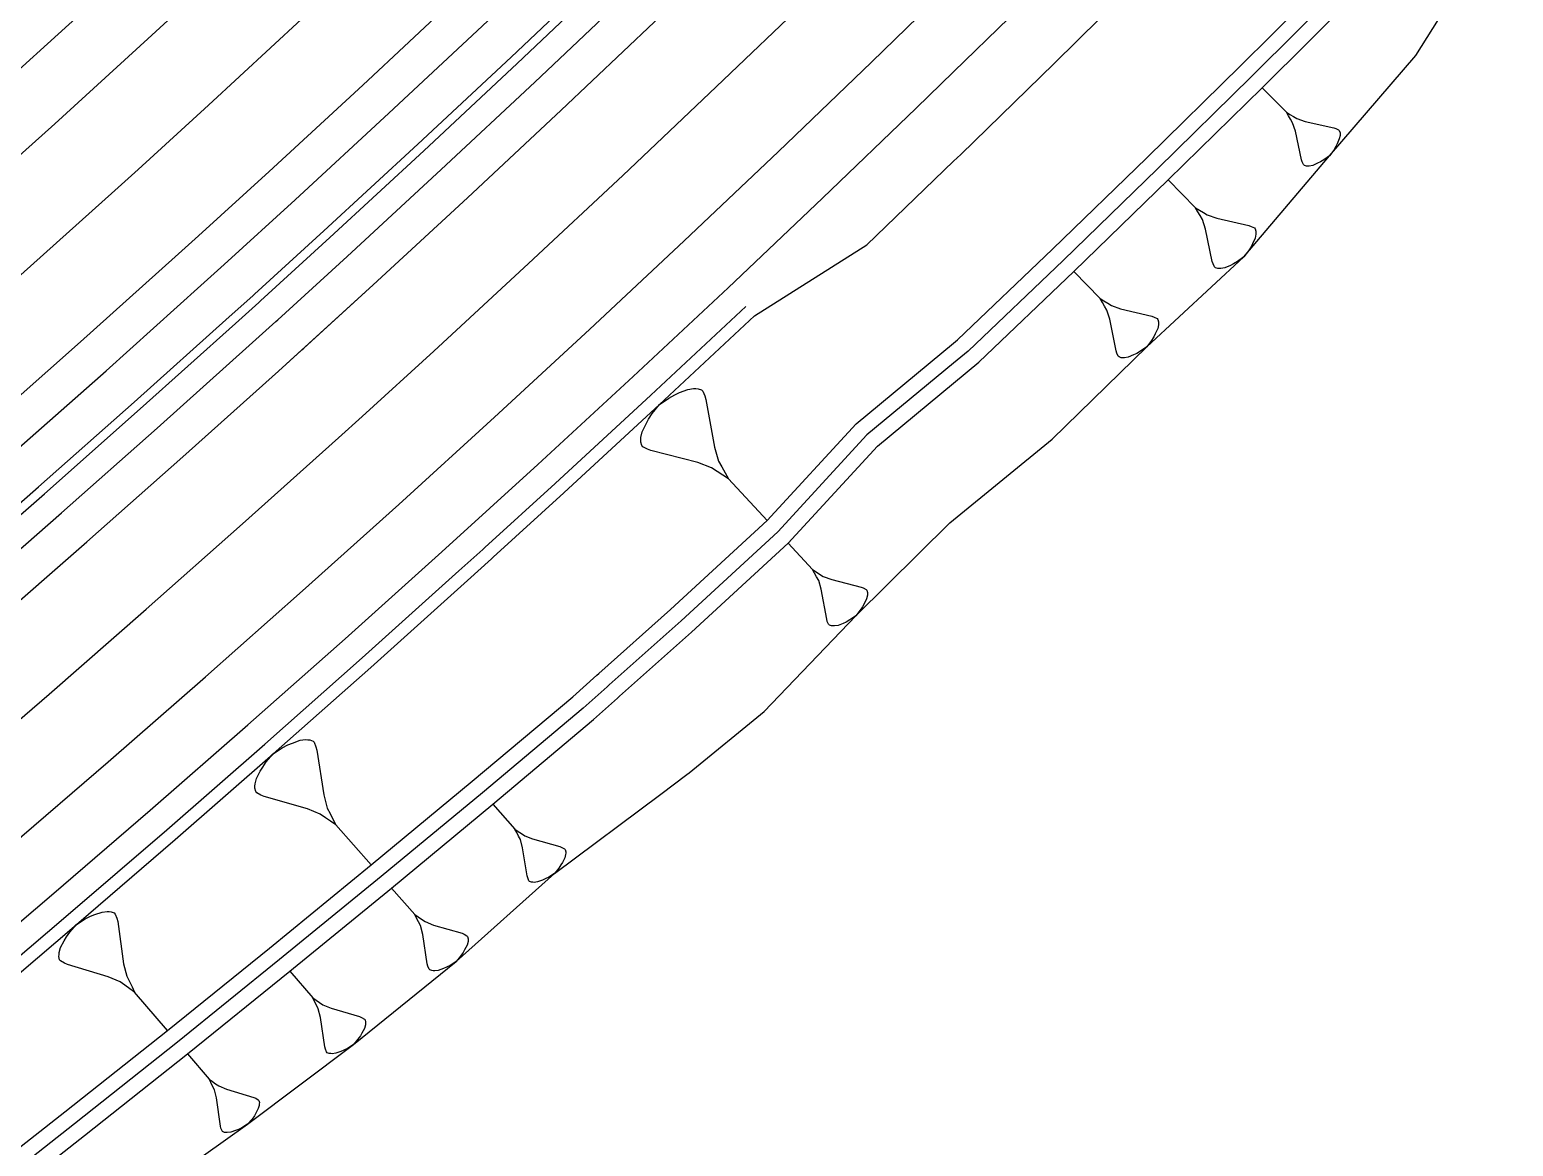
# Model space of a CAD drawing. Extents: x 386614 to 387594, y 803230 to 804419.
# Drawn here: x 386964 to 387021.8, y 803501 to 803544.5 of the extents above; entities that cross this region are included whole.
import ezdxf

# ---------------------------------------------------------------- set-up
doc = ezdxf.new("R2010")
doc.units = 0
doc.layers.get('0').update_dxf_attribs({"linetype": 'CONTINUOUS'})

msp = doc.modelspace()

# ---------------------------------------------------------------- linework, layer by layer
at = {"color": 7}
for p, q in [((387012.0224, 803542.2333), (387012.971, 803541.2788)), ((387012.971, 803541.2788), (387013.1067, 803541.1968)), ((387013.0521, 803541.1426), (387012.971, 803541.2788)), ((387013.1333, 803541.0064), (387013.0521, 803541.1426)), ((387013.1067, 803541.1968), (387013.2424, 803541.1149)), ((387013.2144, 803540.8702), (387013.1333, 803541.0064)), ((387013.2424, 803541.1149), (387013.3781, 803541.0329)), ((387013.3781, 803541.0329), (387013.704, 803540.9231)), ((387013.704, 803540.9231), (387014.8179, 803540.675)), ((387013.3222, 803540.5437), (387013.2144, 803540.8702)), ((387013.5634, 803539.4282), (387013.3222, 803540.5437)), ((387014.8179, 803540.675), (387014.8994, 803540.6475)), ((387014.8994, 803540.6475), (387015.008, 803540.5928)), ((387015.008, 803540.5928), (387015.0351, 803540.5656)), ((387015.0617, 803540.3752), (387015.0341, 803540.2393)), ((387015.0351, 803540.5656), (387015.062, 803540.4839)), ((387015.0619, 803540.4295), (387015.0617, 803540.3752)), ((387015.062, 803540.4839), (387015.0619, 803540.4295)), ((387014.8152, 803539.805), (387014.6514, 803539.588)), ((387014.8972, 803539.9407), (387014.8152, 803539.805)), ((387014.9519, 803540.0493), (387014.8972, 803539.9407)), ((387015.0341, 803540.2393), (387014.9519, 803540.0493)), ((387013.5904, 803539.3466), (387013.5634, 803539.4282)), ((387013.6444, 803539.2376), (387013.5904, 803539.3466)), ((387013.6715, 803539.2104), (387013.6444, 803539.2376)), ((387013.753, 803539.1829), (387013.6715, 803539.2104)), ((387013.9978, 803539.2094), (387013.8617, 803539.1826)), ((387014.1883, 803539.2903), (387013.9978, 803539.2094)), ((387014.2972, 803539.3444), (387014.1883, 803539.2903)), ((387014.4334, 803539.4255), (387014.2972, 803539.3444)), ((387014.6514, 803539.588), (387014.4334, 803539.4255)), ((387008.3669, 803538.6425), (387009.4296, 803537.5587)), ((387013.8074, 803539.1828), (387013.753, 803539.1829)), ((387013.8617, 803539.1826), (387013.8074, 803539.1828)), ((387009.4296, 803537.5587), (387009.582, 803537.4652)), ((387009.5201, 803537.4044), (387009.4296, 803537.5587)), ((387009.582, 803537.4652), (387009.7345, 803537.3717)), ((387009.6106, 803537.2502), (387009.5201, 803537.4044)), ((387009.7011, 803537.096), (387009.6106, 803537.2502)), ((387009.8201, 803536.7268), (387009.7011, 803537.096)), ((387009.7345, 803537.3717), (387009.8869, 803537.2781)), ((387009.8869, 803537.2781), (387010.2537, 803537.1519)), ((387010.2537, 803537.1519), (387011.5083, 803536.8635)), ((387010.0837, 803535.4667), (387009.8201, 803536.7268)), ((387011.5083, 803536.8635), (387011.6, 803536.8319)), ((387011.6, 803536.8319), (387011.722, 803536.7694)), ((387011.7488, 803536.3704), (387011.6547, 803536.1567)), ((387011.722, 803536.7694), (387011.7524, 803536.7384)), ((387011.7809, 803536.5235), (387011.7488, 803536.3704)), ((387011.7524, 803536.7384), (387011.7821, 803536.6461)), ((387011.7815, 803536.5848), (387011.7809, 803536.5235)), ((387011.7821, 803536.6461), (387011.7815, 803536.5848)), ((387011.4986, 803535.8822), (387011.3122, 803535.6387)), ((387011.5921, 803536.0346), (387011.4986, 803535.8822)), ((387011.6547, 803536.1567), (387011.5921, 803536.0346)), ((387010.1135, 803535.3744), (387010.0837, 803535.4667)), ((387010.1736, 803535.2512), (387010.1135, 803535.3744)), ((387010.204, 803535.2202), (387010.1736, 803535.2512)), ((387010.2957, 803535.1886), (387010.204, 803535.2202)), ((387010.357, 803535.188), (387010.2957, 803535.1886)), ((387010.4184, 803535.1874), (387010.357, 803535.188)), ((387010.572, 803535.2166), (387010.4184, 803535.1874)), ((387010.7876, 803535.3065), (387010.572, 803535.2166)), ((387010.9108, 803535.3666), (387010.7876, 803535.3065)), ((387011.0651, 803535.4571), (387010.9108, 803535.3666)), ((387011.3122, 803535.6387), (387011.0651, 803535.4571)), ((387004.6873, 803535.0765), (387005.7115, 803534.0178)), ((387005.7115, 803534.0178), (387005.8588, 803533.9261)), ((387005.7983, 803533.8675), (387005.7115, 803534.0178)), ((387005.8851, 803533.7173), (387005.7983, 803533.8675)), ((387005.8588, 803533.9261), (387006.0061, 803533.8343)), ((387005.9719, 803533.567), (387005.8851, 803533.7173)), ((387006.085, 803533.208), (387005.9719, 803533.567)), ((387006.0061, 803533.8343), (387006.1534, 803533.7426)), ((387006.1534, 803533.7426), (387006.5085, 803533.6176)), ((387006.5085, 803533.6176), (387007.724, 803533.3296)), ((387006.3325, 803531.9835), (387006.085, 803533.208)), ((387007.724, 803533.3296), (387007.8128, 803533.2984)), ((387007.8128, 803533.2984), (387007.9308, 803533.2369)), ((387007.9542, 803532.8495), (387007.8614, 803532.6427)), ((387007.9308, 803533.2369), (387007.9601, 803533.2066)), ((387007.9864, 803532.9978), (387007.9542, 803532.8495)), ((387007.9601, 803533.2066), (387007.9884, 803533.1169)), ((387007.9874, 803533.0573), (387007.9864, 803532.9978)), ((387007.9884, 803533.1169), (387007.9874, 803533.0573)), ((387007.7082, 803532.3774), (387007.5257, 803532.1423)), ((387007.8, 803532.5247), (387007.7082, 803532.3774)), ((387007.8614, 803532.6427), (387007.8, 803532.5247)), ((387006.3608, 803531.8938), (387006.3325, 803531.9835)), ((387006.4183, 803531.7738), (387006.3608, 803531.8938)), ((387006.4476, 803531.7435), (387006.4183, 803531.7738)), ((387006.5364, 803531.7123), (387006.4476, 803531.7435)), ((387006.5959, 803531.7113), (387006.5364, 803531.7123)), ((387006.6554, 803531.7103), (387006.5959, 803531.7113)), ((387006.8047, 803531.7376), (387006.6554, 803531.7103)), ((387007.0144, 803531.8234), (387006.8047, 803531.7376)), ((387007.1345, 803531.8809), (387007.0144, 803531.8234)), ((387007.2847, 803531.9677), (387007.1345, 803531.8809)), ((387007.5257, 803532.1423), (387007.2847, 803531.9677)), ((386989.6347, 803530.474), (386989.8613, 803530.5107)), ((386989.8613, 803530.5107), (386989.9513, 803530.5074)), ((386988.5318, 803529.884), (386988.9017, 803530.1406)), ((386988.9017, 803530.1406), (386989.1316, 803530.2673)), ((386989.1316, 803530.2673), (386989.3148, 803530.3506)), ((386989.3148, 803530.3506), (386989.6347, 803530.474)), ((386989.9513, 803530.5074), (386990.0412, 803530.504)), ((386990.0412, 803530.504), (386990.1745, 803530.4541)), ((386990.1745, 803530.4541), (386990.2179, 803530.4074)), ((386990.2179, 803530.4074), (386990.3012, 803530.2242)), ((386990.3012, 803530.2242), (386990.3412, 803530.0875)), ((386990.3412, 803530.0875), (386990.6781, 803528.2282)), ((386988.1054, 803529.3141), (386988.2486, 803529.5341)), ((386988.2486, 803529.5341), (386988.5318, 803529.884)), ((386987.8089, 803528.6043), (386987.8622, 803528.8276)), ((386987.8622, 803528.8276), (386988.0088, 803529.1375)), ((386988.0088, 803529.1375), (386988.1054, 803529.3141)), ((386987.8023, 803528.4243), (386987.8056, 803528.5143)), ((386987.8423, 803528.2877), (386987.8023, 803528.4243)), ((386987.8056, 803528.5143), (386987.8089, 803528.6043)), ((386987.8856, 803528.2411), (386987.8423, 803528.2877)), ((386988.0622, 803528.1445), (386987.8856, 803528.2411)), ((386990.6781, 803528.2282), (386990.8381, 803527.6817)), ((386988.1955, 803528.0945), (386988.0622, 803528.1445)), ((386990.025, 803527.6216), (386988.1955, 803528.0945)), ((386990.5582, 803527.4217), (386990.025, 803527.6216)), ((386990.8381, 803527.6817), (386990.9648, 803527.4518)), ((386990.7782, 803527.2785), (386990.5582, 803527.4217)), ((386990.9981, 803527.1352), (386990.7782, 803527.2785)), ((386990.9648, 803527.4518), (386991.0914, 803527.2219)), ((386991.2181, 803526.992), (386990.9981, 803527.1352)), ((386991.0914, 803527.2219), (386991.2181, 803526.992)), ((386992.7345, 803525.3594), (386991.2181, 803526.992)), ((386993.5512, 803524.4801), (386994.5006, 803523.458)), ((386994.5006, 803523.458), (386994.6383, 803523.3683)), ((386994.5799, 803523.3141), (386994.5006, 803523.458)), ((386994.6592, 803523.1702), (386994.5799, 803523.3141)), ((386994.6383, 803523.3683), (386994.776, 803523.2787)), ((386994.7385, 803523.0262), (386994.6592, 803523.1702)), ((386994.8387, 803522.6841), (386994.7385, 803523.0262)), ((386994.776, 803523.2787), (386994.9137, 803523.189)), ((386994.9137, 803523.189), (386995.2475, 803523.0638)), ((386995.2475, 803523.0638), (386996.3929, 803522.7678)), ((386995.0496, 803521.52), (386994.8387, 803522.6841)), ((386996.3929, 803522.7678), (386996.4764, 803522.7365)), ((386996.4764, 803522.7365), (386996.587, 803522.676)), ((386996.587, 803522.676), (386996.6141, 803522.6468)), ((386996.635, 803522.4486), (386996.6016, 803522.3088)), ((386996.6141, 803522.6468), (386996.6391, 803522.5613)), ((386996.6371, 803522.5049), (386996.635, 803522.4486)), ((386996.6391, 803522.5613), (386996.6371, 803522.5049)), ((386996.3597, 803521.8665), (386996.1824, 803521.6474)), ((386996.4494, 803522.0042), (386996.3597, 803521.8665)), ((386996.5099, 803522.1148), (386996.4494, 803522.0042)), ((386996.6016, 803522.3088), (386996.5099, 803522.1148)), ((386995.0746, 803521.4345), (386995.0496, 803521.52)), ((386995.1268, 803521.3197), (386995.0746, 803521.4345)), ((386995.1539, 803521.2905), (386995.1268, 803521.3197)), ((386995.2374, 803521.2592), (386995.1539, 803521.2905)), ((386995.2937, 803521.2572), (386995.2374, 803521.2592)), ((386995.35, 803521.2551), (386995.2937, 803521.2572)), ((386995.4919, 803521.2781), (386995.35, 803521.2551)), ((386995.6922, 803521.3553), (386995.4919, 803521.2781)), ((386995.8069, 803521.4075), (386995.6922, 803521.3553)), ((386995.9508, 803521.4868), (386995.8069, 803521.4075)), ((386996.1824, 803521.6474), (386995.9508, 803521.4868)), ((386974.0458, 803516.6163), (386974.2192, 803516.6895)), ((386974.2192, 803516.6895), (386974.5214, 803516.7968)), ((386974.5214, 803516.7968), (386974.7342, 803516.8254)), ((386974.7342, 803516.8254), (386974.8182, 803516.82)), ((386974.8182, 803516.82), (386974.9023, 803516.8146)), ((386974.9023, 803516.8146), (386975.0256, 803516.7645)), ((386975.0256, 803516.7645), (386975.065, 803516.7198)), ((386975.065, 803516.7198), (386975.1382, 803516.5464)), ((386973.2017, 803515.953), (386973.4753, 803516.2731)), ((386973.4753, 803516.2731), (386973.8276, 803516.5037)), ((386973.8276, 803516.5037), (386974.0458, 803516.6163)), ((386975.1382, 803516.5464), (386975.1722, 803516.4176)), ((386975.1722, 803516.4176), (386975.4401, 803514.6707)), ((386972.8226, 803515.3023), (386972.9674, 803515.5883)), ((386972.9674, 803515.5883), (386973.0622, 803515.751)), ((386973.0622, 803515.751), (386973.2017, 803515.953)), ((386972.7563, 803514.9268), (386972.7617, 803515.0108)), ((386972.7903, 803514.798), (386972.7563, 803514.9268)), ((386972.7617, 803515.0108), (386972.7671, 803515.0949)), ((386972.7671, 803515.0949), (386972.8226, 803515.3023)), ((386972.8296, 803514.7533), (386972.7903, 803514.798)), ((386972.9923, 803514.6585), (386972.8296, 803514.7533)), ((386973.1157, 803514.6085), (386972.9923, 803514.6585)), ((386974.8142, 803514.1201), (386973.1157, 803514.6085)), ((386975.4401, 803514.6707), (386975.5759, 803514.1557)), ((386975.3077, 803513.9197), (386974.8142, 803514.1201)), ((386975.5097, 803513.7802), (386975.3077, 803513.9197)), ((386975.7118, 803513.6407), (386975.5097, 803513.7802)), ((386975.5759, 803514.1557), (386975.6886, 803513.9376)), ((386975.6886, 803513.9376), (386975.8012, 803513.7194)), ((386982.0286, 803514.3059), (386982.8965, 803513.3326)), ((386975.9138, 803513.5012), (386975.7118, 803513.6407)), ((386975.8012, 803513.7194), (386975.9138, 803513.5012)), ((386977.2903, 803511.9365), (386975.9138, 803513.5012)), ((386982.8965, 803513.3326), (386983.0235, 803513.2462)), ((386982.9679, 803513.1966), (386982.8965, 803513.3326)), ((386983.0393, 803513.0606), (386982.9679, 803513.1966)), ((386983.0235, 803513.2462), (386983.1505, 803513.1598)), ((386983.1505, 803513.1598), (386983.2775, 803513.0733)), ((386983.1107, 803512.9245), (386983.0393, 803513.0606)), ((386983.1978, 803512.6029), (386983.1107, 803512.9245)), ((386983.3729, 803511.5109), (386983.1978, 803512.6029)), ((386983.2775, 803513.0733), (386983.5871, 803512.9501)), ((386983.5871, 803512.9501), (386984.652, 803512.6517)), ((386984.652, 803512.6517), (386984.7294, 803512.6208)), ((386984.7294, 803512.6208), (386984.8316, 803512.5622)), ((386984.7489, 803512.0392), (386984.6903, 803511.937)), ((386984.8384, 803512.2188), (386984.7489, 803512.0392)), ((386984.8316, 803512.5622), (386984.8564, 803512.5344)), ((386984.8722, 803512.3488), (386984.8384, 803512.2188)), ((386984.8564, 803512.5344), (386984.8782, 803512.454)), ((386984.8752, 803512.4014), (386984.8722, 803512.3488)), ((386984.8782, 803512.454), (386984.8752, 803512.4014)), ((386983.3947, 803511.4305), (386983.3729, 803511.5109)), ((386983.4413, 803511.3223), (386983.3947, 803511.4305)), ((386984.2146, 803511.4628), (386984.0786, 803511.3914)), ((386984.434, 803511.6086), (386984.2146, 803511.4628)), ((386984.6039, 803511.81), (386984.434, 803511.6086)), ((386984.6903, 803511.937), (386984.6039, 803511.81)), ((386978.0829, 803511.0355), (386978.991, 803510.0033)), ((386983.4661, 803511.2945), (386983.4413, 803511.3223)), ((386983.5435, 803511.2637), (386983.4661, 803511.2945)), ((386983.5961, 803511.2607), (386983.5435, 803511.2637)), ((386983.6487, 803511.2577), (386983.5961, 803511.2607)), ((386983.7817, 803511.2764), (386983.6487, 803511.2577)), ((386983.9703, 803511.3448), (386983.7817, 803511.2764)), ((386984.0786, 803511.3914), (386983.9703, 803511.3448)), ((386965.8105, 803509.6214), (386966.1452, 803509.8341)), ((386966.1452, 803509.8341), (386966.3521, 803509.9374)), ((386966.3521, 803509.9374), (386966.5164, 803510.0042)), ((386966.5164, 803510.0042), (386966.8023, 803510.1013)), ((386966.8023, 803510.1013), (386967.0031, 803510.1255)), ((386967.0031, 803510.1255), (386967.0821, 803510.1194)), ((386967.0821, 803510.1194), (386967.1612, 803510.1133)), ((386967.1612, 803510.1133), (386967.2767, 803510.0645)), ((386967.2767, 803510.0645), (386967.3132, 803510.0219)), ((386967.3132, 803510.0219), (386967.38, 803509.8576)), ((386967.38, 803509.8576), (386967.4104, 803509.736)), ((386967.4104, 803509.736), (386967.6404, 803508.0874)), ((386978.991, 803510.0033), (386979.1243, 803509.9113)), ((386979.0653, 803509.8594), (386978.991, 803510.0033)), ((386979.1396, 803509.7155), (386979.0653, 803509.8594)), ((386979.1243, 803509.9113), (386979.2576, 803509.8193)), ((386979.2139, 803509.5716), (386979.1396, 803509.7155)), ((386979.2576, 803509.8193), (386979.3909, 803509.7272)), ((386979.3909, 803509.7272), (386979.7164, 803509.5951)), ((386965.3235, 803508.983), (386965.4149, 803509.1351)), ((386965.4149, 803509.1351), (386965.5488, 803509.3235)), ((386965.5488, 803509.3235), (386965.8105, 803509.6214)), ((386979.3035, 803509.2318), (386979.2139, 803509.5716)), ((386979.4803, 803508.0794), (386979.3035, 803509.2318)), ((386979.7164, 803509.5951), (386980.8369, 803509.2729)), ((386980.8369, 803509.2729), (386980.9183, 803509.2398)), ((386980.9183, 803509.2398), (386981.0256, 803509.1773)), ((386981.0256, 803509.1773), (386981.0516, 803509.1478)), ((386981.0516, 803509.1478), (386981.074, 803509.0629)), ((386965.1286, 803508.5209), (386965.1834, 803508.7155)), ((386965.1834, 803508.7155), (386965.3235, 803508.983)), ((386980.9347, 803508.6265), (386980.8722, 803508.5192)), ((386981.0303, 803508.8152), (386980.9347, 803508.6265)), ((386981.0669, 803508.952), (386981.0303, 803508.8152)), ((386981.0704, 803509.0075), (386981.0669, 803508.952)), ((386981.074, 803509.0629), (386981.0704, 803509.0075)), ((386965.1163, 803508.3627), (386965.1224, 803508.4418)), ((386965.1466, 803508.2411), (386965.1163, 803508.3627)), ((386965.1224, 803508.4418), (386965.1286, 803508.5209)), ((386965.1831, 803508.1985), (386965.1466, 803508.2411)), ((386965.3351, 803508.1071), (386965.1831, 803508.1985)), ((386965.4507, 803508.0584), (386965.3351, 803508.1071)), ((386967.044, 803507.5768), (386965.4507, 803508.0584)), ((386967.6404, 803508.0874), (386967.7618, 803507.6007)), ((386979.5026, 803507.9945), (386979.4803, 803508.0794)), ((386979.551, 803507.88), (386979.5026, 803507.9945)), ((386980.3673, 803508.0226), (386980.2233, 803507.9484)), ((386980.5996, 803508.1748), (386980.3673, 803508.0226)), ((386980.7802, 803508.3859), (386980.5996, 803508.1748)), ((386980.8722, 803508.5192), (386980.7802, 803508.3859)), ((386967.5062, 803507.3819), (386967.044, 803507.5768)), ((386967.6947, 803507.248), (386967.5062, 803507.3819)), ((386967.7618, 803507.6007), (386967.8651, 803507.3938)), ((386967.8651, 803507.3938), (386967.9683, 803507.187)), ((386974.1162, 803507.7927), (386975.0114, 803506.7611)), ((386979.5769, 803507.8506), (386979.551, 803507.88)), ((386979.6583, 803507.8175), (386979.5769, 803507.8506)), ((386979.7138, 803507.814), (386979.6583, 803507.8175)), ((386979.7692, 803507.8104), (386979.7138, 803507.814)), ((386979.9096, 803507.8293), (386979.7692, 803507.8104)), ((386980.1089, 803507.9), (386979.9096, 803507.8293)), ((386980.2233, 803507.9484), (386980.1089, 803507.9)), ((386967.8831, 803507.114), (386967.6947, 803507.248)), ((386968.0716, 803506.9801), (386967.8831, 803507.114)), ((386967.9683, 803507.187), (386968.0716, 803506.9801)), ((386969.348, 803505.489), (386968.0716, 803506.9801)), ((386975.0114, 803506.7611), (386975.1431, 803506.6688)), ((386975.0842, 803506.6176), (386975.0114, 803506.7611)), ((386975.157, 803506.4742), (386975.0842, 803506.6176)), ((386975.1431, 803506.6688), (386975.2749, 803506.5765)), ((386975.2299, 803506.3307), (386975.157, 803506.4742)), ((386975.3166, 803505.9926), (386975.2299, 803506.3307)), ((386975.2749, 803506.5765), (386975.4067, 803506.4842)), ((386975.4067, 803506.4842), (386975.7292, 803506.3507)), ((386975.7292, 803506.3507), (386976.8402, 803506.0231)), ((386975.4845, 803504.8465), (386975.3166, 803505.9926)), ((386976.8402, 803506.0231), (386976.9209, 803505.9897)), ((386976.9209, 803505.9897), (386977.0271, 803505.9269)), ((386977.0271, 803505.9269), (386977.0526, 803505.8974)), ((386977.0665, 803505.7028), (386977.0293, 803505.5671)), ((386977.0526, 803505.8974), (386977.0743, 803505.8129)), ((386977.0704, 803505.7578), (386977.0665, 803505.7028)), ((386977.0743, 803505.8129), (386977.0704, 803505.7578)), ((386976.7779, 803505.1423), (386976.5972, 803504.9338)), ((386976.8702, 803505.2741), (386976.7779, 803505.1423)), ((386976.9331, 803505.3803), (386976.8702, 803505.2741)), ((386977.0293, 803505.5671), (386976.9331, 803505.3803)), ((386970.1284, 803504.5774), (386970.9752, 803503.5882)), ((386975.5061, 803504.762), (386975.4845, 803504.8465)), ((386975.5534, 803504.648), (386975.5061, 803504.762)), ((386975.579, 803504.6185), (386975.5534, 803504.648)), ((386975.6596, 803504.5852), (386975.579, 803504.6185)), ((386975.7147, 803504.5813), (386975.6596, 803504.5852)), ((386975.7697, 803504.5774), (386975.7147, 803504.5813)), ((386975.9093, 803504.5952), (386975.7697, 803504.5774)), ((386976.1078, 803504.6641), (386975.9093, 803504.5952)), ((386976.2218, 803504.7114), (386976.1078, 803504.6641)), ((386976.3653, 803504.7842), (386976.2218, 803504.7114)), ((386976.5972, 803504.9338), (386976.3653, 803504.7842)), ((386970.9752, 803503.5882), (386971.1002, 803503.4993)), ((386971.0437, 803503.451), (386970.9752, 803503.5882)), ((386971.1122, 803503.3137), (386971.0437, 803503.451)), ((386971.1002, 803503.4993), (386971.2253, 803503.4105)), ((386971.2253, 803503.4105), (386971.3503, 803503.3216)), ((386971.1807, 803503.1765), (386971.1122, 803503.3137)), ((386971.2613, 803502.8536), (386971.1807, 803503.1765)), ((386971.4139, 803501.7599), (386971.2613, 803502.8536)), ((386971.3503, 803503.3216), (386971.6569, 803503.1923)), ((386971.6569, 803503.1923), (386972.714, 803502.8728)), ((386972.714, 803502.8728), (386972.7907, 803502.8405)), ((386972.7907, 803502.8405), (386972.8915, 803502.7799)), ((386972.8915, 803502.7799), (386972.9157, 803502.7516)), ((386972.9157, 803502.7516), (386972.9358, 803502.6709)), ((386972.7984, 803502.2594), (386972.7378, 803502.1585)), ((386972.8913, 803502.4369), (386972.7984, 803502.2594)), ((386972.9277, 803502.566), (386972.8913, 803502.4369)), ((386972.9318, 803502.6185), (386972.9277, 803502.566)), ((386972.9358, 803502.6709), (386972.9318, 803502.6185)), ((386971.434, 803501.6792), (386971.4139, 803501.7599)), ((386971.4783, 803501.5702), (386971.434, 803501.6792)), ((386972.116, 803501.6263), (386972.007, 803501.582)), ((386972.2532, 803501.6948), (386972.116, 803501.6263)), ((386972.4753, 803501.8359), (386972.2532, 803501.6948)), ((386972.6489, 803502.0335), (386972.4753, 803501.8359)), ((386972.7378, 803502.1585), (386972.6489, 803502.0335)), ((386971.5025, 803501.5419), (386971.4783, 803501.5702)), ((386971.5792, 803501.5096), (386971.5025, 803501.5419)), ((386971.6316, 803501.5055), (386971.5792, 803501.5096)), ((386971.6841, 803501.5014), (386971.6316, 803501.5055)), ((386971.8173, 803501.5175), (386971.6841, 803501.5014)), ((386972.007, 803501.582), (386971.8173, 803501.5175))]:
    msp.add_line(p, q, dxfattribs=at)
at = {"color": 1, "linetype": 'CONTINUOUS'}
for points in [[(387000, 803539.3735), (387000.275, 803539.6378), (387003.9151, 803543.1828), (387007.5311, 803546.7524), (387011.1229, 803550.3463), (387014.6903, 803553.9644), (387018.2332, 803557.6065), (387021.7514, 803561.2725), (387025.2448, 803564.9622), (387028.7132, 803568.6754), (387032.1564, 803572.4119), (387035.5742, 803576.1716), (387038.9666, 803579.9544), (387042.3334, 803583.7599), (387045.6743, 803587.5881), (387048.9893, 803591.4389), (387052.2783, 803595.3119), (387055.5409, 803599.207), (387056.1961, 803600)], [(387000, 803530.7215), (387000.9838, 803531.5356), (387004.6873, 803535.0765), (387008.3669, 803538.6425), (387012.0224, 803542.2333), (387015.6536, 803545.8488), (387019.2603, 803549.4888), (387022.8424, 803553.1531), (387026.3998, 803556.8416), (387029.9322, 803560.5542), (387033.4394, 803564.2906), (387036.9214, 803568.0507), (387040.3779, 803571.8343), (387043.8089, 803575.6412), (387047.2141, 803579.4713), (387050.5934, 803583.3243), (387053.9467, 803587.2002), (387057.2738, 803591.0987), (387060.5745, 803595.0197), (387063.8486, 803598.9629), (387064.698, 803600)], [(386932.8142, 803500), (386933.8539, 803500.8705), (386937.6876, 803504.0802), (386941.5213, 803507.29), (386945.0238, 803510.2225), (386945.355, 803510.4998), (386949.1887, 803513.7096), (386950.6467, 803514.9302), (386953.0091, 803516.9166), (386956.8038, 803520.1429), (386960.5765, 803523.3946), (386964.3272, 803526.6718), (386968.0557, 803529.9743), (386971.7618, 803533.3019), (386972.6729, 803534.127), (386972.7467, 803534.1939), (386975.4453, 803536.6544), (386979.106, 803540.0318), (386982.7439, 803543.4338), (386986.3587, 803546.8603), (386989.9502, 803550.3111), (386993.5184, 803553.7862), (386997.063, 803557.2853), (387000, 803560.224)], [(386933.3594, 803500), (386934.0786, 803500.6021), (386937.9123, 803503.8119), (386941.746, 803507.0217), (386945.2485, 803509.9541), (386945.5797, 803510.2314), (386949.4134, 803513.4412), (386950.8714, 803514.6619), (386953.2349, 803516.6492), (386957.0314, 803519.877), (386960.8059, 803523.1303), (386964.5584, 803526.409), (386968.2886, 803529.7131), (386971.9965, 803533.0422), (386972.9081, 803533.8677), (386972.9819, 803533.9347), (386975.6817, 803536.3964), (386979.3442, 803539.7753), (386982.9838, 803543.1789), (386986.6003, 803546.6071), (386990.1936, 803550.0596), (386993.7634, 803553.5363), (386997.3097, 803557.037), (387000, 803559.7289)], [(386954.3889, 803500), (386958.0798, 803503.0902), (386959.5378, 803504.3109), (386961.9446, 803506.3346), (386965.8105, 803509.6214), (386969.6542, 803512.9343), (386973.4753, 803516.2731), (386977.2739, 803519.6376), (386981.0496, 803523.0277), (386981.9779, 803523.8683), (386982.053, 803523.9364), (386984.8023, 803526.4432), (386988.5318, 803529.884), (386992.238, 803533.3499), (386996.6111, 803536.1174), (387000, 803539.3735)], [(386953.6101, 803500), (386953.9251, 803500.2638), (386957.7588, 803503.4736), (386959.2168, 803504.6942), (386961.622, 803506.7166), (386965.4854, 803510.0012), (386969.3265, 803513.3119), (386973.1451, 803516.6485), (386976.9411, 803520.0107), (386980.7143, 803523.3986), (386981.642, 803524.2386), (386981.7171, 803524.3067), (386984.4645, 803526.8118), (386988.1915, 803530.2503), (386991.8953, 803533.714)], [(386964.3522, 803500), (386966.1199, 803501.3899), (386970.1284, 803504.5774), (386974.1162, 803507.7927), (386978.0829, 803511.0355), (386982.0286, 803514.3059), (386985.9529, 803517.6036), (386986.8987, 803518.4431), (386986.9753, 803518.5112), (386989.7765, 803521.0148), (386993.5512, 803524.4801), (386997.0281, 803528.2623), (387000, 803530.7215)]]:
    msp.add_lwpolyline(points, dxfattribs=at)
at = {"color": 7, "linetype": 'CONTINUOUS'}
for points in [[(387063.9224, 803600), (387063.3848, 803599.3435), (387060.1132, 803595.4034), (387056.8151, 803591.4855), (387053.4907, 803587.5901), (387050.1401, 803583.7173), (387046.7634, 803579.8673), (387043.3609, 803576.0403), (387039.9326, 803572.2364), (387036.4788, 803568.4558), (387032.9996, 803564.6987), (387029.4951, 803560.9652), (387025.9655, 803557.2556), (387022.411, 803553.57), (387018.8316, 803549.9086), (387015.2277, 803546.2715), (387011.5994, 803542.6589), (387007.9468, 803539.071), (387004.2701, 803535.5078), (387000.5696, 803531.9696), (387000, 803531.4984)], [(387000, 803532.2752), (387000.1553, 803532.4037), (387003.853, 803535.939), (387007.5267, 803539.4994), (387011.1765, 803543.0845), (387014.8019, 803546.6942), (387018.403, 803550.3284), (387021.9795, 803553.9869), (387025.5312, 803557.6696), (387029.058, 803561.3763), (387032.5597, 803565.1067), (387036.0362, 803568.8609), (387039.4873, 803572.6385), (387042.9128, 803576.4393), (387046.3127, 803580.2634), (387049.6867, 803584.1103), (387053.0346, 803587.98), (387056.3565, 803591.8724), (387059.6519, 803595.7871), (387062.921, 803599.7241), (387063.1469, 803600)], [(387000, 803525.3954), (387003.845, 803528.5375), (387007.5257, 803532.1423), (387011.3122, 803535.6387), (387014.6514, 803539.588), (387018.0213, 803543.4984), (387020.8205, 803547.9608), (387025.0065, 803551.0622), (387028.6291, 803554.7166), (387032.2325, 803558.3909), (387035.8056, 803562.0953), (387039.196, 803565.9688), (387042.5772, 803569.8485), (387045.8989, 803573.7795), (387049.2108, 803577.7168), (387052.7768, 803581.4318), (387056.1754, 803585.2946), (387059.5208, 803589.2036), (387062.8803, 803593.1015), (387066.364, 803596.899), (387068.8342, 803600)], [(386927.338, 803508.6529), (386931.1718, 803511.8627), (386935.0055, 803515.0724), (386938.8392, 803518.2822), (386942.6729, 803521.492), (386944.1308, 803522.7127), (386946.4608, 803524.6717), (386950.2031, 803527.8535), (386953.9239, 803531.0605), (386957.623, 803534.2926), (386961.3001, 803537.5496), (386964.9552, 803540.8313), (386968.5879, 803544.1377), (386972.1983, 803547.4686), (386975.7861, 803550.8237), (386979.3511, 803554.2031), (386982.8932, 803557.6064), (386986.4122, 803561.0336), (386989.908, 803564.4845), (386993.3804, 803567.9589), (386996.8292, 803571.4568), (387000, 803574.7163)], [(386929.5849, 803505.9693), (386933.4186, 803509.1791), (386937.2523, 803512.3889), (386940.7548, 803515.3213), (386941.086, 803515.5986), (386944.9197, 803518.8084), (386946.3777, 803520.0291), (386948.7188, 803521.9976), (386952.4792, 803525.1947), (386956.2179, 803528.4171), (386959.9348, 803531.6647), (386963.6296, 803534.9374), (386967.3023, 803538.235), (386968.2052, 803539.0526), (386970.9525, 803541.5573), (386974.5803, 803544.9041), (386978.1853, 803548.2755), (386981.7675, 803551.6711), (386985.3267, 803555.0908), (386988.8626, 803558.5345), (386992.3752, 803562.002), (386995.8644, 803565.4932), (386999.3298, 803569.0078), (387000, 803569.6968)], [(386927.998, 803500.0759), (386931.8317, 803503.2857), (386935.6654, 803506.4955), (386939.4991, 803509.7053), (386943.0016, 803512.6377), (386943.3329, 803512.915), (386947.1666, 803516.1248), (386948.6245, 803517.3455), (386950.9769, 803519.3234), (386954.7553, 803522.5358), (386958.5119, 803525.7737), (386962.2466, 803529.0369), (386965.9591, 803532.3252), (386969.6494, 803535.6386), (386970.5567, 803536.4602), (386973.3171, 803538.9768), (386976.9622, 803542.3397), (386980.5846, 803545.7272), (386984.1839, 803549.1391), (386987.7601, 803552.5752), (386991.313, 803556.0354), (386994.8425, 803559.5195), (386998.3483, 803563.0274), (387000, 803564.7026)], [(386937.2538, 803500), (386939.5172, 803501.895), (386943.3509, 803505.1048), (386947.1846, 803508.3146), (386951.0183, 803511.5244), (386952.4763, 803512.745), (386954.8478, 803514.7391), (386958.6571, 803517.9778), (386962.4445, 803521.2421), (386966.2097, 803524.532), (386969.9526, 803527.8472), (386973.673, 803531.1877), (386977.3707, 803534.5532), (386981.0456, 803537.9436), (386984.6975, 803541.3588), (386988.3263, 803544.7985), (386991.9318, 803548.2627), (386995.5137, 803551.7512), (386999.072, 803555.2638), (387000, 803556.1923)], [(386942.7059, 803500), (386945.5977, 803502.4212), (386949.4314, 803505.631), (386953.2651, 803508.8408), (386954.7231, 803510.0614), (386957.1059, 803512.0649), (386960.9332, 803515.3189), (386964.7385, 803518.5987), (386968.5215, 803521.9042), (386972.2821, 803525.2351), (386976.0201, 803528.5913), (386976.9391, 803529.4235), (386979.7353, 803531.9727), (386983.4276, 803535.3792), (386987.0968, 803538.8105), (386990.7427, 803542.2665), (386994.3652, 803545.7471), (386997.9641, 803549.2521), (387000, 803551.2618)], [(386948.158, 803500), (386951.6783, 803502.9474), (386955.512, 803506.1572), (386956.9699, 803507.3778), (386959.364, 803509.3908), (386963.2093, 803512.6601), (386967.0325, 803515.9553), (386970.8333, 803519.2763), (386974.6116, 803522.6229), (386978.3672, 803525.9949), (386982.0999, 803529.3923), (386985.8096, 803532.8148), (386989.496, 803536.2622), (386993.1591, 803539.7345), (386996.7987, 803543.2315), (387000, 803546.3493)], [(386962.409, 803500), (386962.8551, 803500.3487), (386965.3457, 803502.3068), (386969.348, 803505.489), (386973.3296, 803508.699), (386977.2903, 803511.9365), (386981.2299, 803515.2015), (386985.1482, 803518.4938), (386986.0925, 803519.3319), (386986.1689, 803519.3999), (386988.9658, 803521.8995), (386992.7345, 803525.3594), (386996.2055, 803529.136), (387000, 803532.2752)], [(387000, 803531.4984), (386996.6168, 803528.6992), (386993.1429, 803524.9198), (386989.3712, 803521.4572), (386986.5721, 803518.9555), (386986.4956, 803518.8875), (386985.5505, 803518.0487), (386981.6292, 803514.7537), (386977.6866, 803511.486), (386973.7229, 803508.2458), (386969.7382, 803505.0332), (386965.7328, 803501.8483), (386963.3819, 803500)], [(386969.8992, 803500), (386972.4753, 803501.8359), (386976.5972, 803504.9338), (386980.5996, 803508.1748), (386984.434, 803511.6086), (386988.5783, 803514.6993), (386989.6037, 803515.4607), (386989.6868, 803515.5225), (386992.6166, 803517.9155), (386996.1824, 803521.6474), (386999.8459, 803525.2695), (387000, 803525.3954)]]:
    msp.add_lwpolyline(points, dxfattribs=at)
at = {"color": 2, "linetype": 'CONTINUOUS'}
for points in [[(387000, 803542.8596), (387002.1648, 803544.9679), (387005.7688, 803548.5256), (387009.3486, 803552.1076), (387012.9042, 803555.7137), (387016.4353, 803559.3437), (387019.9419, 803562.9975), (387023.4236, 803566.6749), (387026.8804, 803570.3757), (387030.3122, 803574.0998), (387033.7187, 803577.847), (387037.0998, 803581.6172), (387040.4554, 803585.4101), (387043.7852, 803589.2256), (387047.0892, 803593.0635), (387050.3672, 803596.9237), (387052.944, 803600)], [(386929.5669, 803513.7795), (386933.4006, 803516.9893), (386937.2343, 803520.1991), (386941.068, 803523.4089), (386942.5259, 803524.6295), (386944.8479, 803526.5818), (386948.5774, 803529.7527), (386952.2854, 803532.9487), (386955.9717, 803536.1696), (386959.6362, 803539.4154), (386963.2787, 803542.6859), (386966.899, 803545.9809), (386970.4969, 803549.3003), (386974.0723, 803552.6439), (386977.6251, 803556.0116), (386981.155, 803559.4033), (386984.6619, 803562.8187), (386988.1457, 803566.2577), (386991.6062, 803569.7202), (386995.0431, 803573.206), (386998.4565, 803576.7149), (387000, 803578.3233)], [(386930.2439, 803500), (386932.7947, 803502.1356), (386936.6284, 803505.3454), (386940.4621, 803508.5551), (386944.2958, 803511.7649), (386948.1295, 803514.9747), (386949.5875, 803516.1954), (386951.9446, 803518.1773), (386955.7308, 803521.3963), (386959.4951, 803524.6408), (386963.2374, 803527.9107), (386966.9575, 803531.2057), (386970.6553, 803534.5259), (386971.5644, 803535.3491), (386974.3305, 803537.8709), (386977.9831, 803541.2407), (386981.6128, 803544.6351), (386985.2195, 803548.0539), (386988.803, 803551.4971), (386992.3632, 803554.9643), (386995.8999, 803558.4556), (386999.4128, 803561.9706), (387000, 803562.5661)], [(386934.9172, 803500), (386938.5542, 803503.0451), (386942.3879, 803506.2549), (386946.2217, 803509.4647), (386950.0554, 803512.6745), (386951.5133, 803513.8951), (386953.8801, 803515.8852), (386957.6817, 803519.1173), (386961.4613, 803522.375), (386965.2189, 803525.6582), (386968.9542, 803528.9667), (386972.6671, 803532.3004), (386973.5799, 803533.127), (386973.6538, 803533.1941), (386976.3573, 803535.6591), (386980.0248, 803539.0426), (386983.6693, 803542.4509), (386987.2907, 803545.8837), (386990.8888, 803549.3408), (386994.4635, 803552.8222), (386998.0146, 803556.3277), (387000, 803558.3143)], [(386952.0523, 803500), (386953.2832, 803501.0305), (386957.1169, 803504.2403), (386958.5748, 803505.461), (386960.9769, 803507.4807), (386964.8351, 803510.7609), (386968.671, 803514.0672), (386972.4846, 803517.3993), (386976.2755, 803520.7571), (386980.0437, 803524.1404), (386983.7889, 803527.5491), (386987.511, 803530.983), (386991.2098, 803534.442), (386994.8851, 803537.926), (386998.5369, 803541.4346), (387000, 803542.8596)]]:
    msp.add_lwpolyline(points, dxfattribs=at)
at = {"color": 3, "linetype": 'CONTINUOUS'}
msp.add_lwpolyline([(386937.2538, 803500), (386939.5172, 803501.895), (386943.3509, 803505.1048), (386946.8534, 803508.0373), (386947.1846, 803508.3146), (386951.0183, 803511.5244), (386952.4763, 803512.745), (386954.8478, 803514.7391), (386958.6571, 803517.9778), (386962.4445, 803521.2421), (386966.2097, 803524.532), (386969.9526, 803527.8472), (386973.673, 803531.1877), (386974.5877, 803532.016), (386974.6617, 803532.0831), (386977.3707, 803534.5532), (386981.0456, 803537.9436), (386984.6975, 803541.3588), (386988.3263, 803544.7985), (386991.9318, 803548.2627), (386995.5137, 803551.7512), (386999.072, 803555.2638), (387000, 803556.1923)], dxfattribs=at)

doc.saveas('drawing.dxf')
